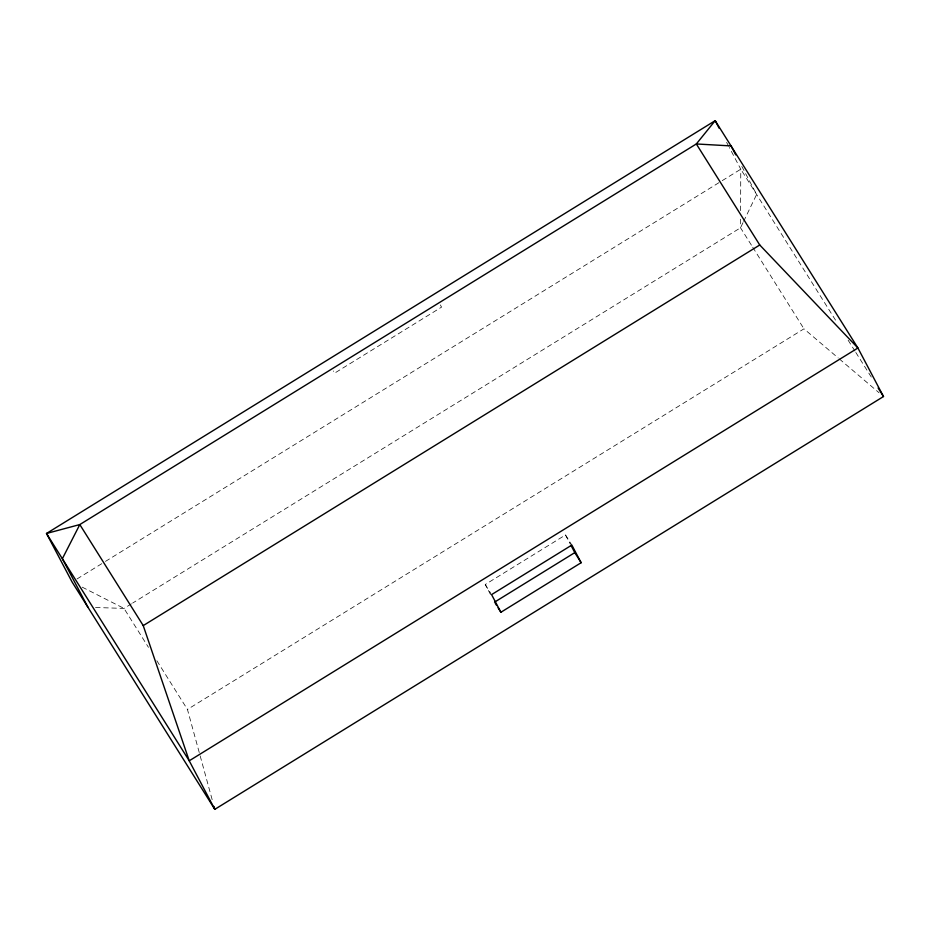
<?xml version="1.0" encoding="UTF-8"?>
<svg xmlns="http://www.w3.org/2000/svg" width="930" height="930" viewBox="0 0 930 930"><rect width="100%" height="100%" fill="white"/><g stroke="black" fill="none" stroke-linecap="round" stroke-linejoin="round"><path stroke-width="0.7" stroke-dasharray="4.65 3.49" d="M740.559 219.224L740.524 227.792L751.986 246.055M740.594 210.645L740.768 169.202L729.318 147.486M743 222.665L740.524 227.792L132.653 603.058M743.616 221.387L756.625 194.463L741.14 165.087M77.039 578.948L104.23 562.162M105.462 561.406L720.994 181.408M722.226 180.641L740.768 169.202L837.36 323.047M131.421 603.826L124.004 608.406L95.162 607.488M212.156 799.626L187.442 709.439L803.962 328.836L838.209 357.98M490.563 594.596L485.251 584.505L565.487 534.971L571.834 545.073M82.224 587.156L124.004 608.406L148.463 647.35M839.313 358.922L879.083 392.774M848.125 340.194L855.054 351.226M855.821 352.447L871.968 378.161M752.754 247.275L803.962 328.836M485.251 584.505L490.889 593.491M156.868 660.742L187.442 709.439M726.621 142.371L728.643 146.208M565.487 534.971L570.148 543.794M440.39 304.924L441.552 307.132L334.568 373.174L333.405 370.965"/><path stroke-width="1.4" d="M719.216 128.328L715.182 120.668L696.326 143.964L79.806 524.567L46.5 533.471L189.232 760.798L143.232 625.599L759.752 244.997L857.913 347.994L883.5 396.529L214.818 809.333L72.087 582.006L46.5 533.471L715.182 120.668L857.913 347.994L189.232 760.798L214.818 809.333L214.063 806.566M494.551 602.152L574.798 552.618L570.811 545.061M500.898 612.265L581.134 562.72L571.834 545.073L491.586 594.607L500.898 612.265L498.073 607.767M878.118 387.961L883.5 396.529M759.752 244.997L696.326 143.964L731.038 145.917L735.746 154.868M574.798 552.618L581.134 562.72M495.26 603.279L496.667 605.523M143.232 625.599L79.806 524.567L62.357 558.721L87.955 607.267"/></g></svg>
